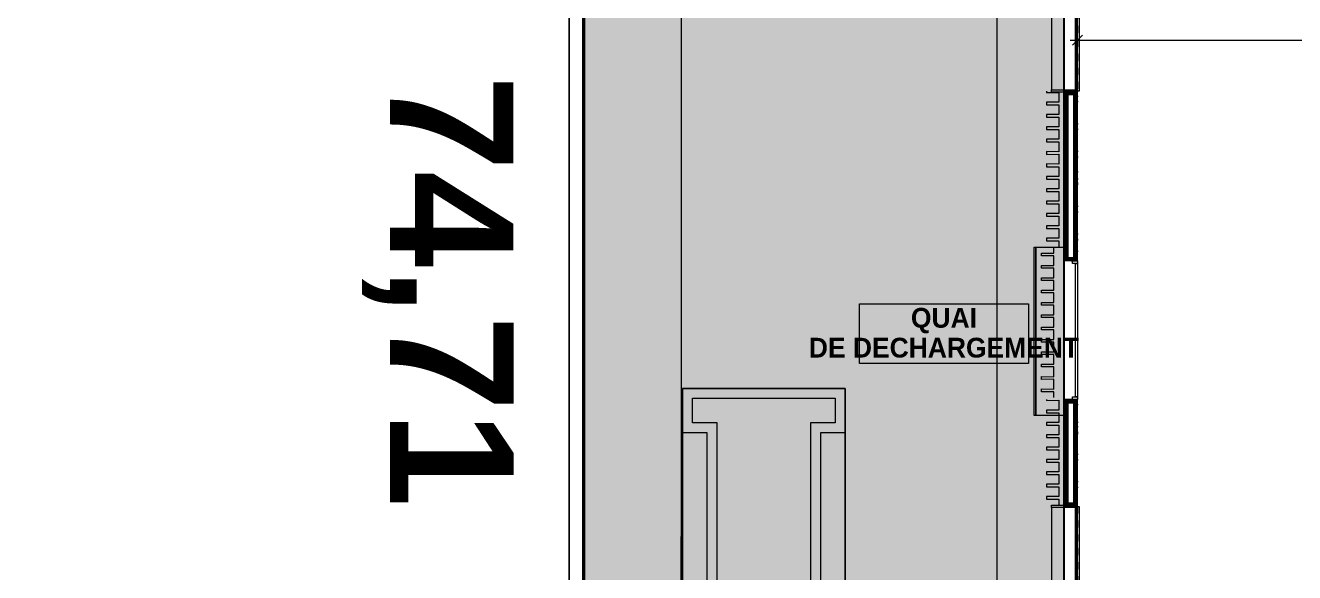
# Model space of a CAD drawing. Header units: millimetres. Extents: x -284281 to 1648660, y -821378 to -151356.
# Drawn here: x 141848 to 167533, y -245916 to -234850 of the extents above; entities that cross this region are included whole.
import ezdxf

# ---------------------------------------------------------------- set-up
doc = ezdxf.new("R2010")
doc.units = ezdxf.units.MM
doc.header["$MEASUREMENT"] = 0
doc.set_wipeout_variables(frame=1)
doc.linetypes.add('Traits', pattern=[282.222223, 141.111112, -141.111112])
doc.linetypes.add('Wipeout_Contour', pattern=[1000, 0, -1000])
for name, color, linetype in [('Cotations - 1_100', 7, 'Continuous'), ('Divers - Dessin général', 7, 'Continuous'), ('Fenêtres ARCHICAD', 7, 'Continuous'), ('Hachure', 7, 'Continuous'), ('Nouveau_0', 7, 'Continuous'), ('Nouveau_buyer', 7, 'Continuous'), ('Portes ARCHICAD', 7, 'Continuous'), ('Sols_ Dalles', 7, 'Continuous'), ('TopoAlt', 7, 'Continuous')]:
    doc.layers.add(name, color=color, linetype=linetype)
doc.styles.add('STYLE_GENERE_2', font='arial.ttf')
doc.styles.add('STYLE_GENERE_3', font='arialbd.ttf')
doc.styles.add('STYLE_GENERE_4', font='AGENCYB.TTF')
doc.dimstyles.new('STYLE_GENERE__1', dxfattribs={"dimtxt": 250, "dimasz": 190, "dimexe": 0.18, "dimexo": 0.0625, "dimgap": 0, "dimtad": 1, "dimtih": 1, "dimtoh": 1, "dimlfac": 0.001, "dimzin": 0, "dimdsep": 46, "dimtxsty": 'STYLE_GENERE_2', "dimblk": 'ARROWHEAD_6', "dimblk1": 'ARROWHEAD_6', "dimblk2": 'ARROWHEAD_6', "dimcen": 0.09, "dimse1": 1, "dimse2": 1, "dimclrd": 7, "dimclre": 7, "dimclrt": 7, "dimazin": 0, "dimtfac": 1, "dimtdec": 4, "dimtmove": 0, "dimatfit": 3, "dimfxl": 1, "dimtolj": 1, "dimtzin": 0, "dimarcsym": 0})
pattern_1 = [(45, (0, 175), (-55.68466, 55.68466), [0, -52.5, 0, -78.75]), (110, (175, 175), (74.000794, 26.934086), [0, -38.5, 0, -66.5])]
pattern_2 = [(45, (0, 0), (-7.0710678, 7.0710678), [])]

# ---------------------------------------------------------------- blocks, each defined once
blk = doc.blocks.new('Dalle_11_1', base_point=(155146, -242190))
at = {"layer": 'Sols_ Dalles', "linetype": 'Continuous', "lineweight": 0, "true_color": 0x3b3937}
blk.add_hatch(color=250, dxfattribs=at).paths.add_polyline_path([(155146, -242190), (155146, -243090), (155146, -247965), (155146, -248865), (155146, -253965), (155146, -254865), (155146, -259740), (155146, -260640), (158436, -260640), (158436, -259740), (158436, -254865), (158436, -253965), (158436, -248865), (158436, -247965), (158436, -243090), (158436, -242190)])
at = {"layer": 'Sols_ Dalles', "color": 250, "linetype": 'Continuous', "lineweight": 5, "true_color": 0x1f1f1f, "flags": 128}
blk.add_lwpolyline([(155146, -242190), (158436, -242190), (158436, -243090), (158436, -247965), (158436, -248865), (158436, -253965), (158436, -254865), (158436, -259740), (158436, -260640), (155146, -260640), (155146, -259740), (155146, -254865), (155146, -253965), (155146, -248865), (155146, -247965), (155146, -243090)], close=True, dxfattribs=at)
blk = doc.blocks.new('Dalle_15_1', base_point=(153176, -163719))
at = {"linetype": 'Continuous', "lineweight": 0, "true_color": 0x90b349}
blk.add_hatch(color=55, dxfattribs=at).paths.add_polyline_path([(153176, -163719), (153156, -271725), (155117, -271706), (155135, -165720), (251905, -165737), (251887, -265587), (253887, -265588), (253906, -163738)])
at = {"color": 7, "linetype": 'Continuous', "lineweight": 5, "flags": 128}
blk.add_lwpolyline([(153176, -163719), (153156, -271725), (155117, -271706), (155135, -165720), (251905, -165737), (251887, -265587), (253887, -265588), (253906, -163738)], close=True, dxfattribs=at)
blk = doc.blocks.new('Mur_52_1', base_point=(152856, -272028))
at = {"layer": 'TopoAlt', "color": 211, "linetype": 'Continuous', "lineweight": 5, "true_color": 0xfe55ff, "flags": 128}
for points in [[(152836, -163438), (152856, -272028)], [(153156, -271725), (153136, -163738)]]:
    blk.add_lwpolyline(points, dxfattribs=at)
blk = doc.blocks.new('Fenêtre 25_2')
at = {"layer": 'Fenêtres ARCHICAD', "color": 7, "linetype": 'Continuous', "lineweight": 5}
for p, q in [((-775, 480), (-825, 480)), ((-825, 480), (-825, 230)), ((-775, 480), (775, 480)), ((-775, 230), (-775, 480)), ((825, 480), (775, 480)), ((775, 480), (775, 230)), ((825, 230), (825, 480)), ((-825, 230), (-775, 230)), ((-825, 230), (-800, 230)), ((-825, 230), (-800, 230)), ((-775, 230), (-800, 230)), ((-800, 230), (-800, 0)), ((-800, 215), (-800, 230)), ((-800, 215), (-800, 230)), ((-800, 145), (-800, 215)), ((-800, 145), (-800, 215)), ((-800, 145), (-800, 215)), ((-800, 145), (-800, 215)), ((-800, 0), (-775, 0)), ((-775, 0), (-775, 230)), ((800, 230), (775, 230)), ((775, 230), (775, 0)), ((775, 230), (825, 230)), ((775, 0), (800, 0)), ((800, 0), (800, 230)), ((800, 215), (800, 230)), ((800, 215), (800, 230)), ((800, 230), (825, 230)), ((800, 230), (825, 230)), ((800, 145), (800, 215)), ((800, 145), (800, 215)), ((800, 145), (800, 215)), ((800, 145), (800, 215)), ((-800, -20), (800, -20)), ((-800, -50), (-800, -83)), ((-800, -83), (800, -83)), ((800, -83), (800, -50))]:
    blk.add_line(p, q, dxfattribs=at)
at = {"layer": 'Fenêtres ARCHICAD', "color": 7, "linetype": 'Traits', "lineweight": 5}
blk.add_line((-800, -50), (800, -50), dxfattribs=at)
at = {"color": 254, "linetype": 'Wipeout_Contour', "lineweight": 0, "ltscale": 3003.33026}
blk.add_wipeout([(-750, 0), (-750, -50), (750, -50), (750, 0)], dxfattribs=at).dxf.layer = 'Fenêtres ARCHICAD'
at = {"layer": 'Fenêtres ARCHICAD', "color": 7, "linetype": 'Continuous', "lineweight": 5}
for p, q in [((-800, 35), (-800, 145)), ((-800, 35), (-800, 145)), ((-800, 35), (-800, 145)), ((-800, 35), (-800, 145)), ((-800, 0), (-800, 35)), ((-800, 0), (-800, 35)), ((-800, 0), (-750, 0)), ((-800, -35), (-800, 0)), ((-800, -35), (-800, 0)), ((-750, 0), (-750, -50)), ((-750, 0), (750, 0)), ((750, -50), (750, 0)), ((750, 0), (800, 0)), ((800, 35), (800, 145)), ((800, 35), (800, 145)), ((800, 35), (800, 145)), ((800, 35), (800, 145)), ((800, 0), (800, 35)), ((800, 0), (800, 35)), ((800, -35), (800, 0)), ((800, -35), (800, 0)), ((-800, -50), (-800, -35)), ((-800, -50), (-800, -35)), ((-750, -50), (-800, -50)), ((-750, -25), (750, -25)), ((750, -50), (-750, -50)), ((800, -50), (750, -50)), ((800, -50), (800, -35)), ((800, -50), (800, -35))]:
    blk.add_line(p, q, dxfattribs=at)
blk = doc.blocks.new('Porte garage coulissante verticale 25')
at = {"layer": 'Portes ARCHICAD', "color": 7, "linetype": 'Continuous', "lineweight": 5}
for p, q in [((-1350, 0), (-1400, 0)), ((-1400, 0), (-1400, -100)), ((-1400, 0), (-1400, -15)), ((-1400, 0), (-1400, -15)), ((1350, 0), (-1350, 0)), ((-1350, 0), (-1350, -40)), ((-1350, -100), (-1350, 0)), ((1350, -40), (1350, 0)), ((1400, 0), (1350, 0)), ((1350, 0), (1350, -100)), ((1400, -100), (1400, 0)), ((1400, 0), (1400, -15)), ((1400, 0), (1400, -15)), ((-1400, -15), (-1400, -85)), ((-1400, -15), (-1400, -85)), ((-1400, -85), (-1400, -100)), ((-1400, -85), (-1400, -100)), ((-1400, -85), (-1400, -100)), ((-1400, -85), (-1400, -100)), ((-1400, -100), (-1350, -100)), ((-1400, -100), (-1400, -195)), ((-1400, -100), (-1400, -195)), ((-1400, -195), (-1400, -265)), ((-1400, -195), (-1400, -265)), ((-1350, -40), (1350, -40)), ((1350, -100), (1400, -100)), ((1400, -15), (1400, -85)), ((1400, -15), (1400, -85)), ((1400, -85), (1400, -100)), ((1400, -85), (1400, -100)), ((1400, -85), (1400, -100)), ((1400, -85), (1400, -100)), ((1400, -100), (1400, -195)), ((1400, -100), (1400, -195)), ((1400, -195), (1400, -265)), ((1400, -195), (1400, -265)), ((-1400, -265), (-1400, -280)), ((1400, -265), (1400, -280))]:
    blk.add_line(p, q, dxfattribs=at)
blk = doc.blocks.new('Mur_85_1', base_point=(162861, -259411))
at = {"color": 254, "linetype": 'Wipeout_Contour', "lineweight": 0, "ltscale": 1153229.909577945}
blk.add_wipeout([(162876, -236178), (162861, -236178), (162861, -239613), (162876, -239613)], dxfattribs=at)
at = {"color": 254, "linetype": 'Wipeout_Contour', "lineweight": 0, "ltscale": 1171777.520043517}
blk.add_wipeout([(162861, -244578), (162876, -244578), (162876, -242413), (162861, -242413)], dxfattribs=at)
at = {"linetype": 'Continuous', "lineweight": 5, "true_color": 0x5f5f5f}
h = blk.add_hatch(dxfattribs=at)
h.set_pattern_fill('ENDUIT_0001', color=251, style=0, pattern_type=2)
h.set_pattern_definition(pattern_1)
h.paths.add_polyline_path([(162876, -236178), (162861, -236178), (162861, -239613), (162876, -239613)])
h = blk.add_hatch(dxfattribs=at)
h.set_pattern_fill('ENDUIT_0001', color=251, style=0, pattern_type=2)
h.set_pattern_definition(pattern_1)
h.paths.add_polyline_path([(162861, -244578), (162876, -244578), (162876, -242413), (162861, -242413)])
at = {"color": 254, "linetype": 'Wipeout_Contour', "lineweight": 0, "ltscale": 1153325.699931092}
blk.add_wipeout([(162876, -236178), (162876, -239613), (162946, -239543), (162946, -236248)], dxfattribs=at)
at = {"color": 254, "linetype": 'Wipeout_Contour', "lineweight": 0, "ltscale": 1171871.895011781}
blk.add_wipeout([(162876, -244578), (162946, -244508), (162946, -242483), (162876, -242413)], dxfattribs=at)
at = {"linetype": 'Continuous', "lineweight": 5, "true_color": 0x5f5f5f}
h = blk.add_hatch(dxfattribs=at)
h.set_pattern_fill('BRIQUES_TERRE_CUITE__INT_97', color=251, style=0, pattern_type=2)
h.set_pattern_definition(pattern_2)
h.paths.add_polyline_path([(162876, -236178), (162876, -239613), (162946, -239543), (162946, -236248)])
h = blk.add_hatch(dxfattribs=at)
h.set_pattern_fill('BRIQUES_TERRE_CUITE__INT_97', color=251, style=0, pattern_type=2)
h.set_pattern_definition(pattern_2)
h.paths.add_polyline_path([(162876, -244578), (162946, -244508), (162946, -242483), (162876, -242413)])
at = {"color": 254, "linetype": 'Wipeout_Contour', "lineweight": 0, "ltscale": 1153528.894599784}
blk.add_wipeout([(163056, -236248), (162946, -236248), (162946, -239543), (163056, -239543)], dxfattribs=at)
at = {"color": 254, "linetype": 'Wipeout_Contour', "lineweight": 0, "ltscale": 1172071.973890572}
blk.add_wipeout([(162946, -242483), (162946, -244508), (163056, -244508), (163056, -242483)], dxfattribs=at)
at = {"color": 254, "linetype": 'Wipeout_Contour', "lineweight": 0, "ltscale": 1153829.06169035}
blk.add_wipeout([(163126, -239613), (163141, -239613), (163141, -236178), (163126, -236178)], dxfattribs=at)
at = {"color": 254, "linetype": 'Wipeout_Contour', "lineweight": 0, "ltscale": 1172367.184535049}
blk.add_wipeout([(163126, -242413), (163126, -244578), (163141, -244578), (163141, -242413)], dxfattribs=at)
at = {"linetype": 'Continuous', "lineweight": 5, "true_color": 0x5f5f5f}
h = blk.add_hatch(dxfattribs=at)
h.set_pattern_fill('ENDUIT_0001', color=251, style=0, pattern_type=2)
h.set_pattern_definition(pattern_1)
h.paths.add_polyline_path([(163126, -239613), (163141, -239613), (163141, -236178), (163126, -236178)])
h = blk.add_hatch(dxfattribs=at)
h.set_pattern_fill('ENDUIT_0001', color=251, style=0, pattern_type=2)
h.set_pattern_definition(pattern_1)
h.paths.add_polyline_path([(163126, -242413), (163126, -244578), (163141, -244578), (163141, -242413)])
at = {"color": 254, "linetype": 'Wipeout_Contour', "lineweight": 0, "ltscale": 1153732.93226558}
blk.add_wipeout([(163056, -239613), (163126, -239613), (163126, -236178), (163056, -236178)], dxfattribs=at)
at = {"color": 254, "linetype": 'Wipeout_Contour', "lineweight": 0, "ltscale": 1172272.576757803}
blk.add_wipeout([(163056, -242413), (163056, -244578), (163126, -244578), (163126, -242413)], dxfattribs=at)
at = {"linetype": 'Continuous', "lineweight": 5, "true_color": 0x5f5f5f}
h = blk.add_hatch(dxfattribs=at)
h.set_pattern_fill('BRIQUES_TERRE_CUITE__INT_97', color=251, style=0, pattern_type=2)
h.set_pattern_definition(pattern_2)
h.paths.add_polyline_path([(163056, -239613), (163126, -239613), (163126, -236178), (163056, -236178)])
h = blk.add_hatch(dxfattribs=at)
h.set_pattern_fill('BRIQUES_TERRE_CUITE__INT_97', color=251, style=0, pattern_type=2)
h.set_pattern_definition(pattern_2)
h.paths.add_polyline_path([(163056, -242413), (163056, -244578), (163126, -244578), (163126, -242413)])
at = {"color": 254, "linetype": 'Wipeout_Contour', "lineweight": 0, "ltscale": 1147936.313908461}
blk.add_wipeout([(162946, -236248), (163056, -236248), (163056, -236178), (162876, -236178)], dxfattribs=at)
at = {"color": 254, "linetype": 'Wipeout_Contour', "lineweight": 0, "ltscale": 1159042.444007522}
blk.add_wipeout([(162946, -239543), (162876, -239613), (163056, -239613), (163056, -239543)], dxfattribs=at)
at = {"color": 254, "linetype": 'Wipeout_Contour', "lineweight": 0, "ltscale": 1168552.105314097}
blk.add_wipeout([(162946, -242483), (163056, -242483), (163056, -242413), (162876, -242413)], dxfattribs=at)
at = {"color": 254, "linetype": 'Wipeout_Contour', "lineweight": 0, "ltscale": 1175513.862735565}
blk.add_wipeout([(162946, -244508), (162876, -244578), (163056, -244578), (163056, -244508)], dxfattribs=at)
at = {"linetype": 'Continuous', "lineweight": 5, "true_color": 0x5f5f5f}
h = blk.add_hatch(dxfattribs=at)
h.set_pattern_fill('BRIQUES_TERRE_CUITE__INT_97', color=251, style=0, pattern_type=2)
h.set_pattern_definition(pattern_2)
h.paths.add_polyline_path([(162946, -236248), (163056, -236248), (163056, -236178), (162876, -236178)])
h = blk.add_hatch(dxfattribs=at)
h.set_pattern_fill('BRIQUES_TERRE_CUITE__INT_97', color=251, style=0, pattern_type=2)
h.set_pattern_definition(pattern_2)
h.paths.add_polyline_path([(162946, -239543), (162876, -239613), (163056, -239613), (163056, -239543)])
h = blk.add_hatch(dxfattribs=at)
h.set_pattern_fill('BRIQUES_TERRE_CUITE__INT_97', color=251, style=0, pattern_type=2)
h.set_pattern_definition(pattern_2)
h.paths.add_polyline_path([(162946, -242483), (163056, -242483), (163056, -242413), (162876, -242413)])
h = blk.add_hatch(dxfattribs=at)
h.set_pattern_fill('BRIQUES_TERRE_CUITE__INT_97', color=251, style=0, pattern_type=2)
h.set_pattern_definition(pattern_2)
h.paths.add_polyline_path([(162946, -244508), (162876, -244578), (163056, -244578), (163056, -244508)])
at = {"color": 7, "linetype": 'Continuous', "lineweight": 5}
for p, q in [((162861, -236178), (162861, -236203)), ((162876, -236178), (162861, -236178)), ((162876, -236178), (162876, -239613)), ((162946, -236178), (162876, -236178)), ((162946, -236178), (162876, -236178)), ((163056, -236178), (162946, -236178)), ((163056, -236178), (162946, -236178)), ((162946, -236248), (162946, -239543)), ((162946, -236248), (163056, -236248)), ((163091, -236178), (163056, -236178)), ((163056, -236248), (163056, -239543)), ((163126, -236178), (163091, -236178)), ((163126, -239613), (163126, -236178)), ((163141, -236178), (163126, -236178)), ((162876, -239613), (162861, -239613)), ((162946, -239613), (162876, -239613)), ((162946, -239613), (162876, -239613)), ((162946, -239543), (163056, -239543)), ((163041, -239613), (162946, -239613)), ((163041, -239613), (162946, -239613)), ((163056, -239613), (163041, -239613)), ((163056, -239613), (163041, -239613)), ((163126, -239613), (163056, -239613)), ((163141, -239613), (163126, -239613)), ((162876, -242413), (162861, -242413)), ((162876, -242413), (162876, -244578)), ((162946, -242413), (162876, -242413)), ((162946, -242413), (162876, -242413)), ((163041, -242413), (162946, -242413)), ((163041, -242413), (162946, -242413)), ((163056, -242413), (163041, -242413)), ((163056, -242413), (163041, -242413)), ((163126, -242413), (163056, -242413)), ((163126, -244578), (163126, -242413)), ((163141, -242413), (163126, -242413)), ((162946, -242483), (162946, -244508)), ((162946, -242483), (163056, -242483)), ((163056, -242483), (163056, -244508)), ((162946, -244508), (163056, -244508)), ((162861, -244553), (162861, -244578)), ((162876, -244578), (162861, -244578)), ((162946, -244578), (162876, -244578)), ((162946, -244578), (162876, -244578)), ((163056, -244578), (162946, -244578)), ((163056, -244578), (162946, -244578)), ((163091, -244578), (163056, -244578)), ((163126, -244578), (163091, -244578)), ((163141, -244578), (163126, -244578))]:
    blk.add_line(p, q, dxfattribs=at)
at = {"color": 7, "linetype": 'Continuous', "lineweight": 5, "flags": 128}
for points in [[(162861, -236178), (162861, -239613)], [(163141, -239613), (163141, -236178)], [(162861, -242413), (162861, -244578)], [(163141, -244578), (163141, -242413)]]:
    blk.add_lwpolyline(points, dxfattribs=at)
at = {"layer": 'Portes ARCHICAD', "color": 7, "linetype": 'Continuous', "lineweight": 5, "xscale": -1, "zscale": 1000, "rotation": 270}
blk.add_blockref('Porte garage coulissante verticale 25', (163141, -241013), dxfattribs=at)
at = {"layer": 'Fenêtres ARCHICAD', "color": 7, "linetype": 'Continuous', "lineweight": 5, "xscale": -1, "zscale": 1000, "rotation": 90}
for p in [(163091, -235378), (163091, -245378)]:
    blk.add_blockref('Fenêtre 25_2', p, dxfattribs=at)
blk = doc.blocks.new('Tôle profilée 25_50')
at = {"color": 7, "linetype": 'Continuous', "lineweight": 5}
for p, q in [((-250, 2142.4), (-250, 2122.5)), ((-250, 2122.5), (0, 2123.5)), ((0, 2123.5), (0, 1926.5)), ((-250, 1927.5), (-250, 1900)), ((0, 1926.5), (-250, 1927.5)), ((-250, 1900), (-250, 1872.5)), ((-250, 1872.5), (0, 1873.5)), ((0, 1873.5), (0, 1676.5)), ((-250, 1677.5), (-250, 1650)), ((0, 1676.5), (-250, 1677.5)), ((-250, 1650), (-250, 1622.5)), ((-250, 1622.5), (0, 1623.5)), ((0, 1623.5), (0, 1426.5)), ((-250, 1427.5), (-250, 1400)), ((0, 1426.5), (-250, 1427.5)), ((-250, 1400), (-250, 1372.5)), ((-250, 1372.5), (0, 1373.5)), ((0, 1373.5), (0, 1176.5)), ((-250, 1177.5), (-250, 1150)), ((0, 1176.5), (-250, 1177.5)), ((-250, 1150), (-250, 1122.5)), ((-250, 1122.5), (0, 1123.5)), ((0, 1123.5), (0, 926.5)), ((-250, 927.5), (-250, 900)), ((0, 926.5), (-250, 927.5)), ((-250, 900), (-250, 872.5)), ((-250, 872.5), (0, 873.5)), ((0, 873.5), (0, 676.5)), ((-250, 677.5), (-250, 650)), ((0, 676.5), (-250, 677.5)), ((-250, 650), (-250, 622.5)), ((-250, 622.5), (0, 623.5)), ((0, 623.5), (0, 426.5)), ((-250, 427.5), (-250, 400)), ((0, 426.5), (-250, 427.5)), ((-250, 400), (-250, 372.5)), ((-250, 372.5), (0, 373.5)), ((0, 373.5), (0, 176.5)), ((-250, 177.5), (-250, 150)), ((0, 176.5), (-250, 177.5)), ((-250, 150), (-250, 122.5)), ((-250, 122.5), (0, 123.5)), ((0, 123.5), (0, 0))]:
    blk.add_line(p, q, dxfattribs=at)
blk = doc.blocks.new('Tôle profilée 25_52')
at = {"color": 7, "linetype": 'Continuous', "lineweight": 5}
for p, q in [((-250, 2927.5), (-250, 2900)), ((0, 2926.5), (-250, 2927.5)), ((-250, 2900), (-250, 2872.5)), ((-250, 2872.5), (0, 2873.5)), ((0, 3042.9), (0, 2926.5)), ((0, 2873.5), (0, 2676.5)), ((-250, 2677.5), (-250, 2650)), ((0, 2676.5), (-250, 2677.5)), ((-250, 2650), (-250, 2622.5)), ((-250, 2622.5), (0, 2623.5)), ((0, 2623.5), (0, 2426.5)), ((-250, 2427.5), (-250, 2400)), ((0, 2426.5), (-250, 2427.5)), ((-250, 2400), (-250, 2372.5)), ((-250, 2372.5), (0, 2373.5)), ((0, 2373.5), (0, 2176.5)), ((-250, 2177.5), (-250, 2150)), ((0, 2176.5), (-250, 2177.5)), ((-250, 2150), (-250, 2122.5)), ((-250, 2122.5), (0, 2123.5)), ((0, 2123.5), (0, 1926.5)), ((-250, 1927.5), (-250, 1900)), ((0, 1926.5), (-250, 1927.5)), ((-250, 1900), (-250, 1872.5)), ((-250, 1872.5), (0, 1873.5)), ((0, 1873.5), (0, 1676.5)), ((-250, 1677.5), (-250, 1650)), ((0, 1676.5), (-250, 1677.5)), ((-250, 1650), (-250, 1622.5)), ((-250, 1622.5), (0, 1623.5)), ((0, 1623.5), (0, 1426.5)), ((-250, 1427.5), (-250, 1400)), ((0, 1426.5), (-250, 1427.5)), ((-250, 1400), (-250, 1372.5)), ((-250, 1372.5), (0, 1373.5)), ((0, 1373.5), (0, 1176.5)), ((-250, 1177.5), (-250, 1150)), ((0, 1176.5), (-250, 1177.5)), ((-250, 1150), (-250, 1122.5)), ((-250, 1122.5), (0, 1123.5)), ((0, 1123.5), (0, 926.5)), ((-250, 927.5), (-250, 900)), ((0, 926.5), (-250, 927.5)), ((-250, 900), (-250, 872.5)), ((-250, 872.5), (0, 873.5)), ((0, 873.5), (0, 676.5)), ((-250, 677.5), (-250, 650)), ((0, 676.5), (-250, 677.5)), ((-250, 650), (-250, 622.5)), ((-250, 622.5), (0, 623.5)), ((0, 623.5), (0, 426.5)), ((-250, 427.5), (-250, 400)), ((0, 426.5), (-250, 427.5)), ((-250, 400), (-250, 372.5)), ((-250, 372.5), (0, 373.5)), ((0, 373.5), (0, 176.5)), ((-250, 177.5), (-250, 150)), ((0, 176.5), (-250, 177.5)), ((-250, 150), (-250, 122.5)), ((-250, 122.5), (0, 123.5)), ((0, 123.5), (0, 0))]:
    blk.add_line(p, q, dxfattribs=at)
blk = doc.blocks.new('Tôle profilée 25_54')
at = {"color": 7, "linetype": 'Continuous', "lineweight": 5}
for p, q in [((-250, 3153), (-250, 3150)), ((-250, 3150), (-250, 3122.5)), ((-250, 3122.5), (0, 3123.5)), ((0, 3123.5), (0, 2926.5)), ((-250, 2927.5), (-250, 2900)), ((0, 2926.5), (-250, 2927.5)), ((-250, 2900), (-250, 2872.5)), ((-250, 2872.5), (0, 2873.5)), ((0, 2873.5), (0, 2676.5)), ((-250, 2677.5), (-250, 2650)), ((0, 2676.5), (-250, 2677.5)), ((-250, 2650), (-250, 2622.5)), ((-250, 2622.5), (0, 2623.5)), ((0, 2623.5), (0, 2426.5)), ((-250, 2427.5), (-250, 2400)), ((0, 2426.5), (-250, 2427.5)), ((-250, 2400), (-250, 2372.5)), ((-250, 2372.5), (0, 2373.5)), ((0, 2373.5), (0, 2176.5)), ((-250, 2177.5), (-250, 2150)), ((0, 2176.5), (-250, 2177.5)), ((-250, 2150), (-250, 2122.5)), ((-250, 2122.5), (0, 2123.5)), ((0, 2123.5), (0, 1926.5)), ((-250, 1927.5), (-250, 1900)), ((0, 1926.5), (-250, 1927.5)), ((-250, 1900), (-250, 1872.5)), ((-250, 1872.5), (0, 1873.5)), ((0, 1873.5), (0, 1676.5)), ((-250, 1677.5), (-250, 1650)), ((0, 1676.5), (-250, 1677.5)), ((-250, 1650), (-250, 1622.5)), ((-250, 1622.5), (0, 1623.5)), ((0, 1623.5), (0, 1426.5)), ((-250, 1427.5), (-250, 1400)), ((0, 1426.5), (-250, 1427.5)), ((-250, 1400), (-250, 1372.5)), ((-250, 1372.5), (0, 1373.5)), ((0, 1373.5), (0, 1176.5)), ((-250, 1177.5), (-250, 1150)), ((0, 1176.5), (-250, 1177.5)), ((-250, 1150), (-250, 1122.5)), ((-250, 1122.5), (0, 1123.5)), ((0, 1123.5), (0, 926.5)), ((-250, 927.5), (-250, 900)), ((0, 926.5), (-250, 927.5)), ((-250, 900), (-250, 872.5)), ((-250, 872.5), (0, 873.5)), ((0, 873.5), (0, 676.5)), ((-250, 677.5), (-250, 650)), ((0, 676.5), (-250, 677.5)), ((-250, 650), (-250, 622.5)), ((-250, 622.5), (0, 623.5)), ((0, 623.5), (0, 426.5)), ((-250, 427.5), (-250, 400)), ((0, 426.5), (-250, 427.5)), ((-250, 400), (-250, 372.5)), ((-250, 372.5), (0, 373.5)), ((0, 373.5), (0, 176.5)), ((-250, 177.5), (-250, 150)), ((0, 176.5), (-250, 177.5)), ((-250, 150), (-250, 122.5)), ((-250, 122.5), (0, 123.5)), ((0, 123.5), (0, 0))]:
    blk.add_line(p, q, dxfattribs=at)
blk = doc.blocks.new('Loading-Equipment_Dock-shelters_NORSUD_Retractible-Gate')
at = {"color": 251, "linetype": 'Continuous', "lineweight": 5, "true_color": 0x5f5f5f, "flags": 128}
for points in [[(-1636.016, -30.00005), (-1635, -30.00005), (1635, -30.00005), (1636.016, -30.00005), (1641.756, -30.00005), (1647.626, -30.00005), (1653.553, -30.00005), (1659.454, -30.00005), (1665.239, -30.00005), (1670.814, -30.00005), (1676.084, -30.00005), (1680.962, -30.00005), (1685.37, -30.00005), (1689.244, -30.00005), (1692.538, -30.00005), (1695.224, -30.00005), (1697.296, -30.00005), (1698.762, -30.00005), (1699.648, -30.00005), (1700, -30.00005), (1699.992, 0), (1699.648, 0), (1698.762, 0), (1697.296, 0), (1695.224, 0), (1692.538, 0), (1689.244, 0), (1685.37, 0), (1680.962, 0), (1676.084, 0), (1670.814, 0), (1665.239, 0), (1659.454, 0), (1653.553, 0), (1647.626, 0), (1641.756, 0), (1636.016, 0), (1635, 0), (-1635, 0), (-1636.016, 0), (-1641.756, 0), (-1647.626, 0), (-1653.553, 0), (-1659.454, 0), (-1665.24, 0), (-1670.814, 0), (-1676.084, 0), (-1680.962, 0), (-1685.37, 0), (-1689.244, 0), (-1692.538, 0), (-1695.224, 0), (-1697.296, 0), (-1698.762, 0), (-1699.648, 0), (-1700, 0), (-1699.992, -30.00005), (-1699.648, -30.00005), (-1698.762, -30.00005), (-1697.296, -30.00005), (-1695.224, -30.00005), (-1692.538, -30.00005), (-1689.244, -30.00005), (-1685.37, -30.00005), (-1680.962, -30.00005), (-1676.084, -30.00005), (-1670.814, -30.00005), (-1665.24, -30.00005), (-1659.454, -30.00005), (-1653.553, -30.00005), (-1647.626, -30.00005), (-1641.756, -30.00005)], [(-1700, -596.3749), (1700, -596.3749), (1700, -33.00335), (-1700, -33.00335)]]:
    blk.add_lwpolyline(points, close=True, dxfattribs=at)
blk = doc.blocks.new('*D502')
at = {"layer": 'Cotations - 1_100', "color": 7, "linetype": 'Continuous', "lineweight": 5, "transparency": 16777216}
for p, q in [((163141, -235337), (163141, -234962)), ((195095, -235337), (195095, -234962)), ((162991, -235149), (163141, -235149)), ((163241, -235049), (163041, -235249)), ((163141, -235149), (195095, -235149)), ((194995, -235249), (195195, -235049)), ((195095, -235149), (195245, -235149))]:
    blk.add_line(p, q, dxfattribs=at)
at = {"layer": 'Cotations - 1_100', "color": 7, "lineweight": 5, "transparency": 16777216, "insert": (178690, -235099), "char_height": 250, "attachment_point": 7, "style": 'STYLE_GENERE_2'}
blk.add_mtext('\\A1;{\\pql;\\fArial|b0|i0|c0|p38;31,95}', dxfattribs=at)
blk = doc.blocks.new('ARROWHEAD_6')
at = {"color": 0, "linetype": 'Continuous', "lineweight": 0}
for p, q in [((0, 0), (-1, 0)), ((-0.5, -0.5), (0.5, 0.5))]:
    blk.add_line(p, q, dxfattribs=at)

msp = doc.modelspace()

# ---------------------------------------------------------------- hatches: boundary and pattern name
at = {"linetype": 'Continuous', "lineweight": 0, "true_color": 0x6f6f6f}
h = msp.add_hatch(color=8, dxfattribs=at)
h.paths.add_polyline_path([(141848.4421, -295062.57111), (269220.82107, -293826.86817), (269220.82107, -270902.73426), (268763.04853, -270902.73426), (254213.59981, -271040.57524), (254213.59981, -163437.63526), (153156.19977, -163437.63526), (153156.19977, -271040.57524), (153182.9625, -271040.57014), (153183.14559, -272000.51417, -0.4094273642), (149183.68145, -275935.04226), (141848.4421, -275935.04226)])
h.paths.add_polyline_path([(158435.58359, -260639.95299), (155145.58359, -260639.95299), (155145.58359, -248364.9528), (155145.58359, -243089.97435), (155145.58359, -242189.97435), (158435.58359, -242189.97435)], flags=0)
h.paths.add_polyline_path([(161503.43335, -171995.57011), (161503.43335, -193810.57122), (161503.43335, -230015.57011), (161503.43335, -260810.57129), (196775.04197, -260810.57129), (196775.04197, -222495.57011), (186955.54197, -222495.57011), (186955.54197, -218295.57011), (196754.55038, -218295.57011), (196754.55038, -208495.57004), (196754.55038, -204495.57011), (193355.54197, -204495.57011), (193355.54197, -195161.53481), (195576.03357, -195161.53481), (195576.03357, -189810.57129), (217850.06795, -189810.57129), (217850.06795, -262266.88531), (245610.04479, -262266.88531), (245610.04479, -253395.57129), (245626.03357, -253395.57129), (246426.03357, -253395.57129), (247826.03357, -253395.57129), (247826.03357, -248005.57129), (247826.03357, -246605.57129), (245626.03357, -246605.57129), (245610.04479, -246605.57129), (245610.04479, -171995.57011), (212806.27958, -171995.57011)], flags=0)
h.paths.add_polyline_path([(162737.04244, -269433.91257, -0.0903186603), (162858.77258, -268727.62319, -0.2014487277), (163912.63869, -267592.73981, -0.1042114453), (164718.00561, -267415.05524), (165317.97869, -267409.37112, -0.1040446075), (166125.35422, -267571.24421, -0.2382554567), (167284.25653, -268953.31764, -0.0551886218), (167336.83602, -269390.33428), (167338.93075, -269611.43843), (167351.04633, -270890.26697), (167092.5827, -271892.76052, -0.2679491924), (165370.08316, -272909.1243), (164770.11009, -272914.80843, -0.1937174639), (163379.25202, -272370.18517, -0.0705687558), (163028.66346, -271931.26196, -0.1316524976), (162751.25276, -270933.84526)], flags=0)
h.paths.add_polyline_path([(175327.75206, -275599.00212, -0.4157910988), (173316.98603, -273599.0311), (173316.98603, -273452.05237), (173330.48786, -267377.82411, -0.3805567013), (175316.98603, -265609.82626), (175394.71409, -265609.82626), (175394.71409, -270609.82626), (190394.71409, -270609.82626), (190394.71409, -265609.82626), (195356.19118, -265609.82626, -0.4142135624), (196856.19118, -267109.82626), (196856.19118, -273660.69924, -0.3455016121), (195137.28541, -275433.43196)], flags=0)
h.paths.add_polyline_path([(205510.09252, -271504.08297, -0.1344739343), (205230.94767, -270484.93746), (205230.94767, -268984.93746, -0.4142135624), (207230.94767, -266984.93746), (207830.94767, -266984.93746, -0.4142135624), (209830.94767, -268984.93746), (209830.94767, -270484.93746, -0.1288203455), (209574.03043, -271465.58136, -0.2709362909), (207830.94767, -272484.93746), (207230.94767, -272484.93746, -0.2649799965)], flags=0)
h.paths.add_polyline_path([(217862.68721, -273329.32486), (217869.94938, -267730.33623, -0.0985615086), (218100.71805, -266943.72092), (218117.68082, -266951.54513, -0.2588490016), (219955.479, -265605.82722), (219953.14148, -265587.29374), (220637.56856, -265587.29374), (220637.56856, -265687.29374), (220637.56856, -270687.29374), (250537.56856, -270687.29374), (250537.56856, -265687.29374), (252208.00356, -265687.29374), (254186.29382, -265687.29374), (254186.29382, -267687.29374), (254186.29382, -271062.25464, 0.001345761), (254186.3228, -271073.02067), (254197.20856, -273095.23292, -0.4142135624), (252208.00356, -275105.96997), (243484.53401, -275105.96997, -0.0051889555), (243431.43827, -275116.10287), (235447.992, -275196.19066), (220071.01237, -275253.23979, -0.3865533313), (217873.0891, -273475.38502, -0.0251892193)], flags=0)
at = {"linetype": 'Continuous', "lineweight": 0, "true_color": 0x90b349}
msp.add_hatch(color=55, dxfattribs=at).paths.add_polyline_path([(153135.73629, -163719.4882), (153116.29773, -271660.98042), (155116.2977, -271661.34059), (155135.37608, -165719.84833), (251905.26212, -165737.27506), (251887.35693, -265587.29374), (253887.35689, -265587.6539), (253905.62225, -163737.63526)])
at = {"layer": 'Sols_ Dalles', "linetype": 'Continuous', "lineweight": 0, "true_color": 0x2e271c}
msp.add_hatch(color=250, dxfattribs=at).paths.add_polyline_path([(161503.43335, -171995.57011), (161503.43335, -230015.57011), (161503.43335, -260810.57129), (196775.04197, -260810.57129), (196775.04197, -260795.57129), (196775.04197, -258649.98223), (196775.04197, -258010.55782), (196775.04197, -222495.57011), (186955.54197, -222495.57011), (186955.54197, -218295.57011), (196754.55038, -218295.57011), (196754.55038, -204495.57011), (193355.54197, -204495.57011), (193355.54197, -195161.53481), (195576.03357, -195161.53481), (195576.03357, -189810.57129), (217805.54197, -189810.57129), (217805.54197, -253395.57011), (217805.54197, -253415.57129), (219205.54197, -253415.57129), (219205.54197, -253395.57011), (219205.54197, -188410.57129), (191955.54197, -188410.57129), (191955.54197, -190035.07573), (194140.4759, -190023.06089), (194160.9675, -193749.51998), (191976.03357, -193761.53481), (191955.54197, -200380.57011), (191955.54197, -205895.57011), (195354.55038, -205895.57011), (195354.55038, -216895.57011), (185555.54197, -216895.57011), (185555.54197, -223895.57011), (195354.55038, -223895.57011), (195354.55038, -258649.98223), (195354.55038, -259410.57129), (163990.22193, -259410.57129), (162860.68142, -259410.57129), (162860.68142, -231415.57011), (162860.68142, -173395.57011), (244226.03357, -173395.57011), (244226.03357, -248005.57129), (245626.03357, -248005.57129), (246426.03357, -248005.57129), (246426.03357, -251817.03038), (245610.04479, -251817.03038), (244211.03357, -251817.03038), (244211.03357, -253395.57129), (246426.03357, -253395.57129), (247826.03357, -253395.57129), (247826.03357, -248005.57129), (247826.03357, -246605.57129), (245626.03357, -246605.57129), (245626.03357, -171995.57011)])

# ---------------------------------------------------------------- linework, layer by layer
at = {"color": 9, "linetype": 'Continuous', "lineweight": 5}
msp.add_lwpolyline([(149183.68145, -275935.04226), (141848.4421, -275935.04226), (141848.4421, -295062.57111), (269220.82107, -293826.86817), (269220.82107, -270902.73426), (268763.04853, -270902.73426), (254213.59981, -271040.57524), (254213.59981, -163437.63526), (153163.039, -163437.63526), (153163.039, -271040.57524), (153156.19977, -271040.57524), (153156.38287, -272000.51928), (153183.14559, -272000.51417, -0.4094273642)], format="xyb", close=True, dxfattribs=at)
at = {"color": 7, "linetype": 'Continuous', "lineweight": 5}
msp.add_lwpolyline([(153135.73629, -163719.4882), (153116.29773, -271660.98042), (155116.2977, -271661.34059), (155135.37608, -165719.84833), (251905.26212, -165737.27506), (251887.35693, -265587.29374), (253887.35689, -265587.6539), (253905.62225, -163737.63526)], close=True, dxfattribs=at)
at = {"color": 9, "linetype": 'Continuous', "lineweight": 5}
msp.add_lwpolyline([(158435.58359, -260639.95299), (158435.58359, -242189.97435), (155145.58359, -242189.97435), (155145.58359, -243089.97435), (155145.58359, -248364.9528), (155145.58359, -260639.95299)], close=True, dxfattribs=at)
at = {"layer": 'Hachure', "color": 7, "linetype": 'Continuous', "lineweight": 5, "flags": 128}
msp.add_lwpolyline([(158727.3476, -240481.12979), (162145.8474, -240481.12979), (162145.8474, -241687.61979), (158727.3476, -241687.61979)], close=True, dxfattribs=at)
at = {"layer": 'Nouveau_buyer', "color": 7, "linetype": 'Continuous', "lineweight": 5}
for points in [[(155645.58359, -247964.9528), (155645.58359, -243089.97435), (155145.58359, -243089.97435), (155145.58359, -242189.97435), (158435.58359, -242189.97435), (158435.58359, -243089.97435), (157935.58359, -243089.97435), (157935.58359, -247964.9528)], [(155645.58359, -247964.9528), (155645.58359, -243089.97435), (155145.58359, -243089.97435), (155145.58359, -242189.97435), (158435.58359, -242189.97435), (158435.58359, -243089.97435), (157935.58359, -243089.97435), (157935.58359, -247964.9528)], [(155845.58359, -248164.9528), (155845.58359, -242889.97435), (155345.58359, -242889.97435), (155345.58359, -242389.97435), (158235.58359, -242389.97435), (158235.58359, -242889.97435), (157735.58359, -242889.97435), (157735.58359, -248164.9528)], [(155845.58359, -248164.9528), (155845.58359, -242889.97435), (155345.58359, -242889.97435), (155345.58359, -242389.97435), (158235.58359, -242389.97435), (158235.58359, -242889.97435), (157735.58359, -242889.97435), (157735.58359, -248164.9528)]]:
    msp.add_lwpolyline(points, dxfattribs=at)
at = {"layer": 'Sols_ Dalles', "color": 250, "linetype": 'Continuous', "lineweight": 5, "true_color": 0x1f1f1f}
for points in [[(161503.43335, -230015.57011), (161503.43335, -260810.57129), (196775.04197, -260810.57129), (196775.04197, -260795.57129), (196775.04197, -258649.98223), (196775.04197, -258010.55782), (196775.04197, -222495.57011)], [(195354.55038, -223895.57011), (195354.55038, -258649.98223), (195354.55038, -259410.57129), (163990.22193, -259410.57129), (162860.68142, -259410.57129), (162860.68142, -231415.57011)]]:
    msp.add_lwpolyline(points, dxfattribs=at)
at = {"layer": 'TopoAlt', "color": 211, "linetype": 'Continuous', "lineweight": 5, "true_color": 0xfe55ff}
msp.add_lwpolyline([(152835.67579, -163437.63526), (152856.37024, -271934.33653)], dxfattribs=at)

# ---------------------------------------------------------------- block references
at = {"color": 7, "linetype": 'Continuous', "lineweight": 5}
msp.add_blockref('Dalle_15_1', (153175.74676, -163719.4954), dxfattribs=at)
at = {"layer": 'Sols_ Dalles', "color": 250, "linetype": 'Continuous', "lineweight": 5, "true_color": 0x1f1f1f}
msp.add_blockref('Dalle_11_1', (155145.58359, -242189.97435), dxfattribs=at)
at = {"layer": 'TopoAlt', "color": 211, "lineweight": 5, "true_color": 0xfe55ff}
msp.add_blockref('Mur_52_1', (152856.38803, -272027.63374), dxfattribs=at)

# ---------------------------------------------------------------- texts
at = {"layer": 'Cotations - 1_100', "color": 14, "linetype": 'Continuous', "lineweight": 5, "true_color": 0x990000, "insert": (151725.14955, -235854.18473), "char_height": 2500, "attachment_point": 1, "rotation": 270.010928484, "style": 'STYLE_GENERE_3'}
msp.add_mtext('\\A1;{\\pql;\\fArial|b1|i0|c0|p38;74,71}', dxfattribs=at)

# ---------------------------------------------------------------- next in the draw order: block references
at = {"color": 7, "lineweight": 5}
msp.add_blockref('Mur_85_1', (162860.68142, -259410.57129), dxfattribs=at)

# ---------------------------------------------------------------- next in the draw order: linework, layer by layer
at = {"layer": 'Divers - Dessin général', "color": 14, "linetype": 'Continuous', "lineweight": 5, "true_color": 0x990000}
msp.add_lwpolyline([(254205.67628, -163437.63526), (254186.29382, -271067.6377), (152856.38803, -272027.63374), (152839.018, -197317.63509), (152835.67579, -163437.63526)], close=True, dxfattribs=at)
at = {"layer": 'Nouveau_0', "color": 7, "linetype": 'Continuous', "lineweight": 5}
msp.add_lwpolyline([(195376.03357, -231395.57011), (195376.03357, -259395.57011), (162876.03357, -259395.57011), (162876.03357, -231395.57011)], close=True, dxfattribs=at)
at = {"layer": 'TopoAlt', "color": 7, "linetype": 'Continuous', "lineweight": 5, "flags": 128}
msp.add_lwpolyline([(152835.67579, -163437.63526), (152835.73301, -163737.63526), (152856.37024, -271934.33653), (153156.37023, -271934.27931), (153135.73302, -163737.63526), (253905.62225, -163737.63526), (253886.34755, -270769.24799), (253886.29353, -271069.25262), (254186.29382, -271067.63769), (254205.62226, -163737.63526), (254205.67628, -163437.63526), (253905.67628, -163437.63526), (153135.6758, -163437.63526)], close=True, dxfattribs=at)

# ---------------------------------------------------------------- next in the draw order: block references
at = {"color": 7, "linetype": 'Continuous', "lineweight": 5, "zscale": 1000}
for name, p in [('Tôle profilée 25_54', (162760.68142, -239330.52348)), ('Tôle profilée 25_50', (162760.68142, -244555.64314))]:
    msp.add_blockref(name, p, dxfattribs=at)
at = {"color": 251, "linetype": 'Continuous', "lineweight": 5, "true_color": 0x5f5f5f, "xscale": -1, "zscale": 1000, "rotation": 90}
msp.add_blockref('Loading-Equipment_Dock-shelters_NORSUD_Retractible-Gate', (162264.30652, -241036.4029), dxfattribs=at)
at = {"color": 7, "linetype": 'Continuous', "lineweight": 5, "xscale": -1, "zscale": 1000, "rotation": 180}
msp.add_blockref('Tôle profilée 25_52', (162660.68142, -239330.52348), dxfattribs=at)

# ---------------------------------------------------------------- next in the draw order: texts
at = {"layer": 'Hachure', "color": 14, "linetype": 'Continuous', "lineweight": 5, "true_color": 0xa40f02, "insert": (160436.5975, -241068.15682), "char_height": 400, "attachment_point": 5, "line_spacing_factor": 0.904865, "style": 'STYLE_GENERE_4'}
msp.add_mtext('\\A1;{\\pqc;\\fAgency FB|b1|i0|c0|p34;QUAI \\P\\pqc;\\fAgency FB|b1|i0|c0|p34;DE DECHARGEMENT}', dxfattribs=at)

# ---------------------------------------------------------------- next in the draw order: dimensions: what is measured, and where the dimension line sits
at = {"layer": 'Cotations - 1_100', "color": 7, "linetype": 'Continuous', "lineweight": 5}
dim = msp.add_linear_dim(base=(195095.04197, -235149.35803), p1=(163140.68142, -231695.57011), p2=(195095.04197, -231695.57011), dimstyle='STYLE_GENERE__1', dxfattribs=at)
dim.commit()
dim.dimension.update_dxf_attribs({"geometry": '*D502', "text_midpoint": (179110.43416, -234974.35803), "dimtype": 160})

doc.saveas('drawing.dxf')
